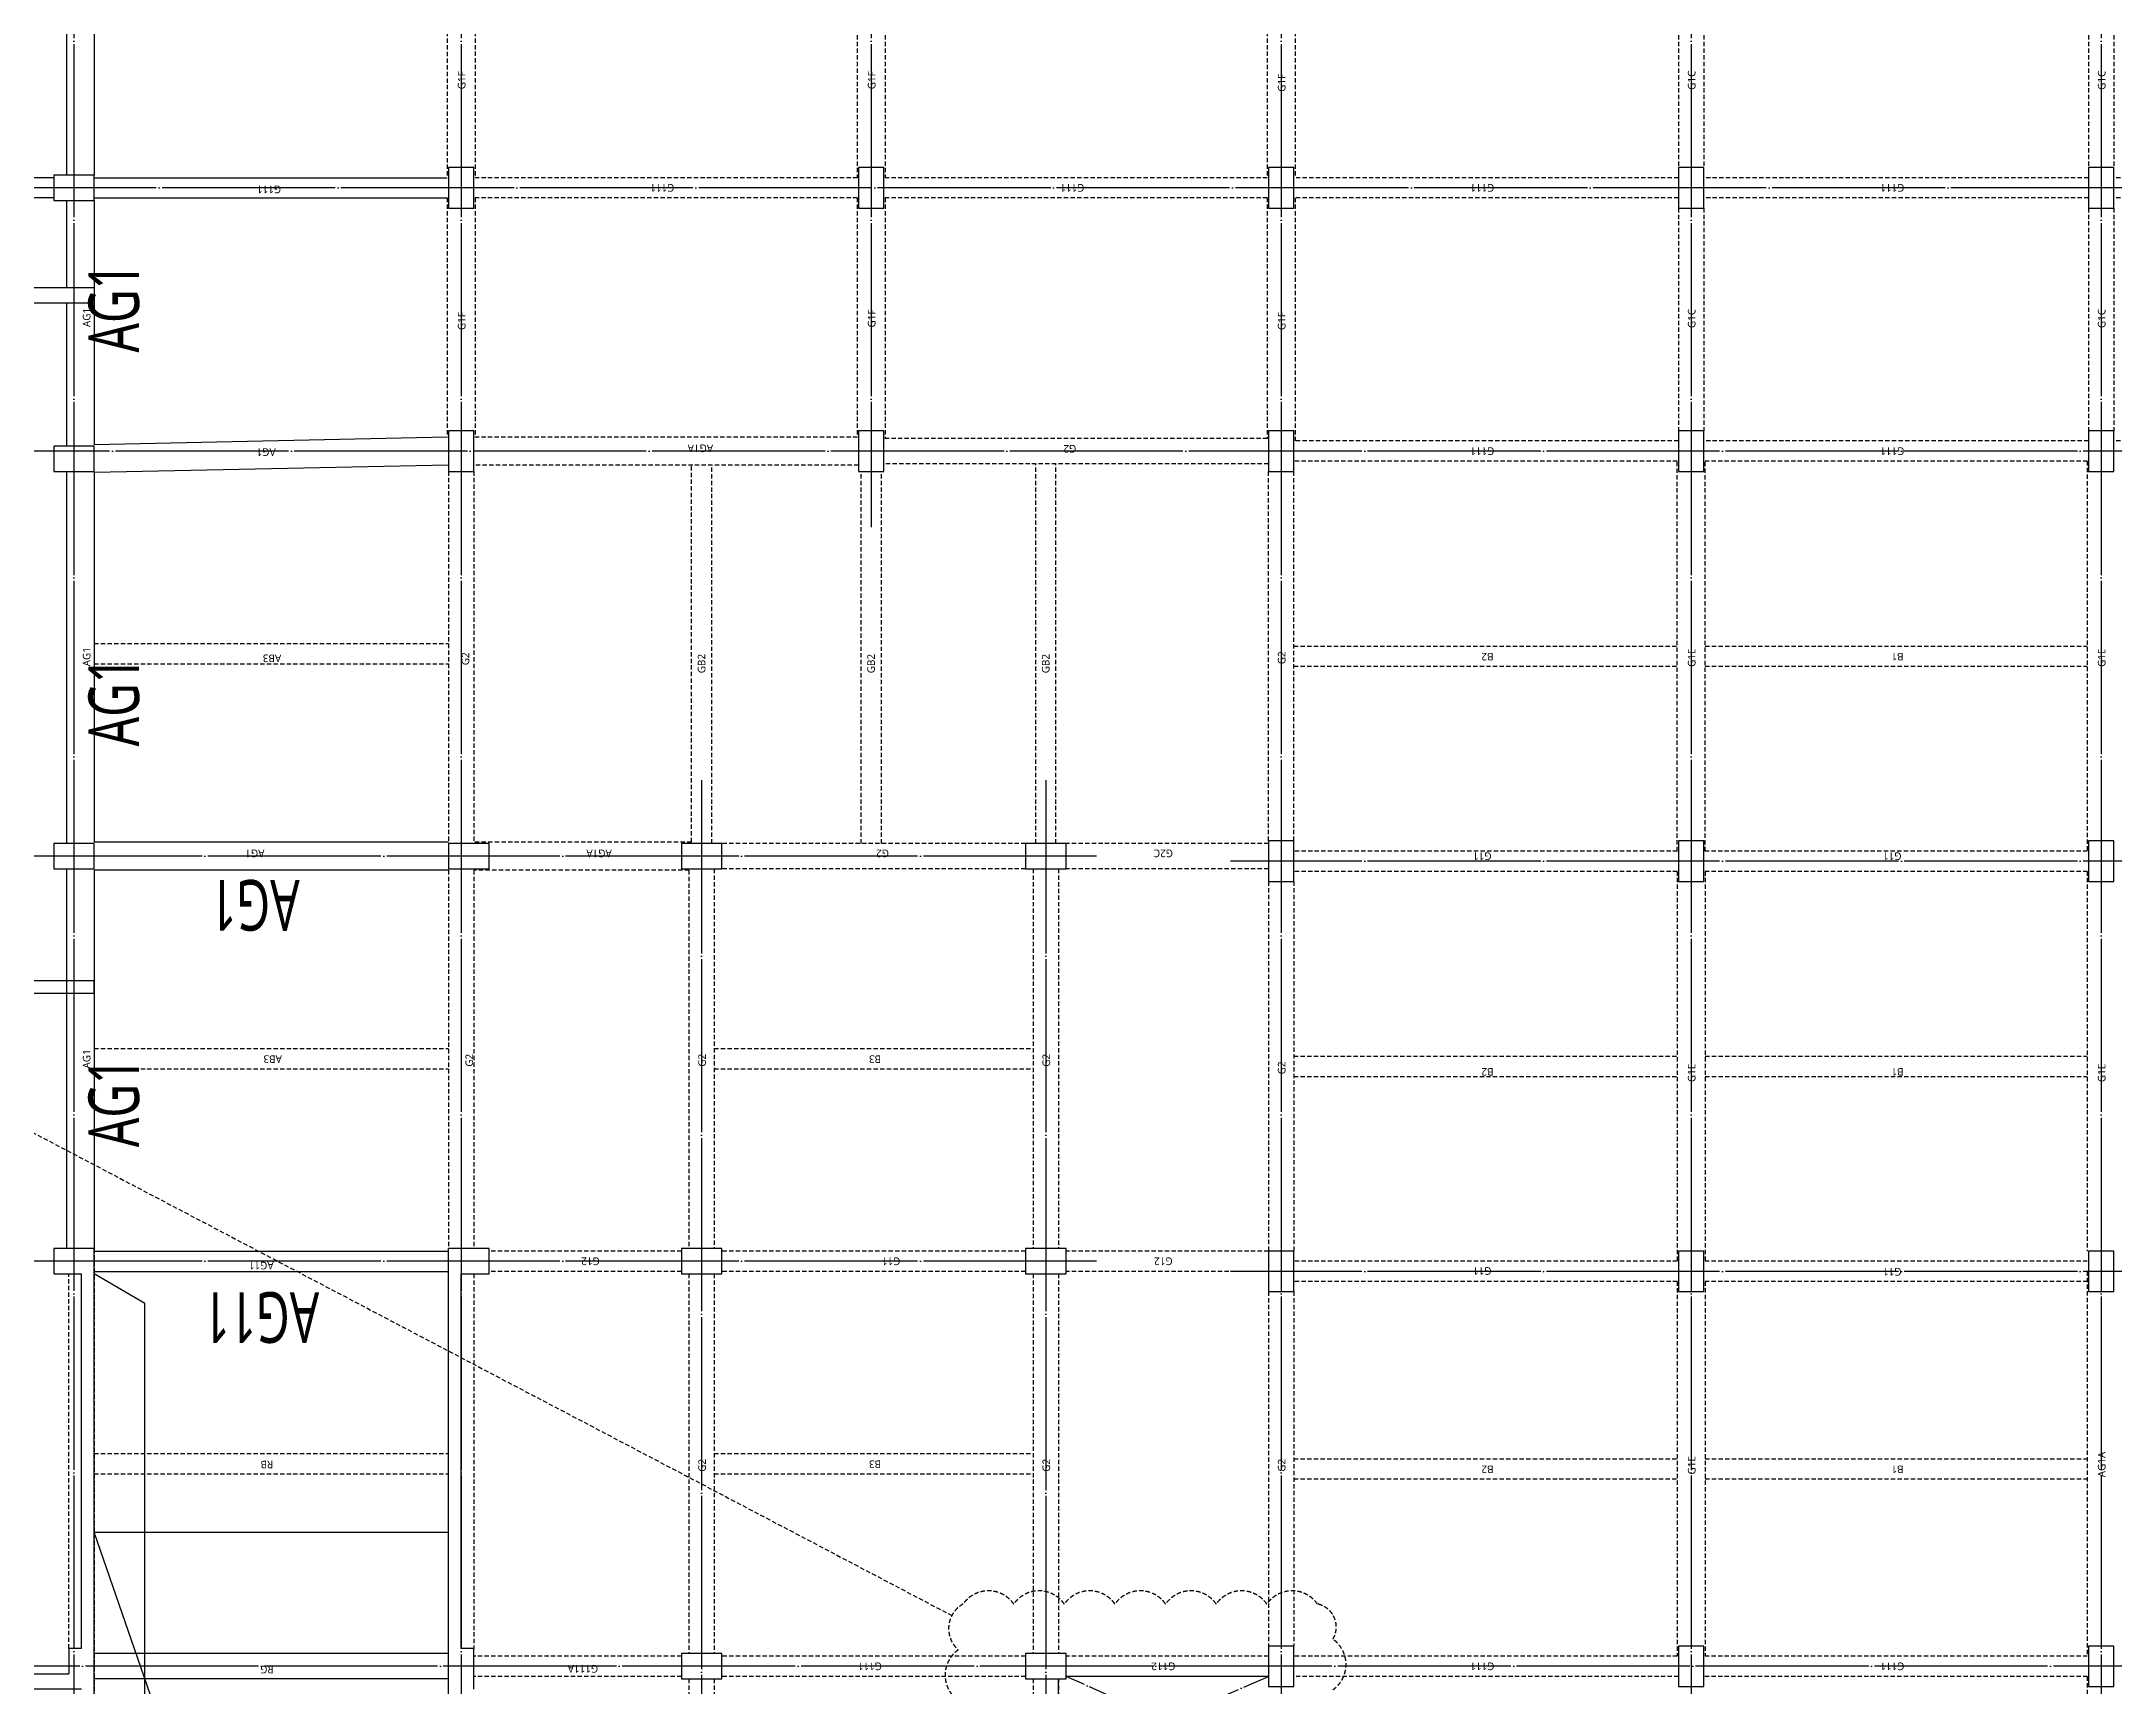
# Model space of a CAD drawing. Header units: millimetres. Extents: x 317501 to 2277231, y -321722 to 1186893.
# Drawn here: x 2013511 to 2054466, y -69948 to -37458 of the extents above; entities that cross this region are included whole.
import ezdxf
from ezdxf.enums import TextEntityAlignment as Align

# ---------------------------------------------------------------- set-up
doc = ezdxf.new("R2010")
doc.units = ezdxf.units.MM
doc.header["$LTSCALE"] = 57
for name, pattern in [('XS-지하주차장$0$CEN', [62, 60, -1, 0, -1]), ('XS-지하주차장$0$DDOT', [14, 12, -1, 0, -1]), ('XS-지하주차장$0$HID', [2.3, 1.5, -0.8])]:
    doc.linetypes.add(name, pattern=pattern)
for name, color, linetype in [('LEADER', 7, 'Continuous'), ('NAME-G', 3, 'Continuous'), ('XS-지하주차장$0$AWG', 5, 'XS-지하주차장$0$HID'), ('XS-지하주차장$0$B', 9, 'XS-지하주차장$0$HID'), ('XS-지하주차장$0$CEN-P', 14, 'XS-지하주차장$0$CEN'), ('XS-지하주차장$0$COL', 2, 'Continuous'), ('XS-지하주차장$0$DA', 7, 'XS-지하주차장$0$HID'), ('XS-지하주차장$0$DASH', 8, 'Continuous'), ('XS-지하주차장$0$EL7', 7, 'Continuous'), ('XS-지하주차장$0$FP-CORE', 8, 'Continuous'), ('XS-지하주차장$0$G', 4, 'XS-지하주차장$0$HID'), ('XS-지하주차장$0$OPEN', 9, 'XS-지하주차장$0$DDOT'), ('XS-지하주차장$0$RAMP', 7, 'Continuous'), ('XS-지하주차장$0$STEEL', 9, 'Continuous'), ('XS-지하주차장$0$W1', 2, 'Continuous'), ('XS-지하주차장$0$W1-H', 11, 'XS-지하주차장$0$HID'), ('XS-지하주차장$0$W2', 9, 'Continuous'), ('XS-지하주차장$0$WG', 6, 'XS-지하주차장$0$HID')]:
    doc.layers.add(name, color=color, linetype=linetype)
for name, color, linetype, plot in [('XS-지하주차장$0$0106', 3, 'XS-지하주차장$0$HID', False), ('XS-지하주차장$0$B-TEXT', 7, 'Continuous', False), ('XS-지하주차장$0$G-TEXT', 3, 'Continuous', False), ('XS-지하주차장$0$PD', 145, 'XS-지하주차장$0$HID', False)]:
    doc.layers.add(name, color=color, linetype=linetype, plot=plot)
doc.styles.add('XS-지하주차장$0$맑은 고딕', font='malgun.ttf')
doc.styles.add('맑은 고딕', font='malgun.ttf')

# ---------------------------------------------------------------- blocks, each defined once
blk = doc.blocks.new('XS-지하주차장$0$B2-W')
at = {"layer": 'XS-지하주차장$0$W1-H'}
for p, q in [((70580, 118140), (70580, 113210)), ((56640, 113210), (56640, 115695)), ((43200, 114495), (43200, 113710)), ((56890, 113210), (56890, 114495)), ((70280, 114495), (70280, 113210)), ((51600, 114010), (51100, 114010)), ((51100, 114010), (51100, 113460)), ((51600, 113210), (51600, 114010)), ((59600, 114010), (59100, 114010)), ((59100, 114010), (59100, 113210)), ((59600, 113210), (59600, 114010)), ((67450, 114010), (66950, 114010)), ((66950, 114010), (66950, 113210)), ((67450, 113210), (67450, 114010)), ((72800, 114010), (72300, 114010)), ((72300, 114010), (72300, 113210)), ((72800, 113210), (72800, 114010)), ((43700, 113710), (43200, 113710)), ((43700, 113460), (43700, 113710)), ((43700, 113460), (51100, 113460)), ((51600, 113210), (4750, 113210)), ((56640, 113210), (56890, 113210)), ((59100, 113210), (59600, 113210)), ((66950, 113210), (67450, 113210)), ((70580, 113210), (70280, 113210)), ((72300, 113210), (72800, 113210)), ((25700, 106210), (51600, 106210)), ((51600, 105410), (51600, 106210)), ((59600, 106210), (59100, 106210)), ((59100, 106210), (59100, 105410)), ((59600, 105410), (59600, 106210)), ((66950, 106210), (66950, 105710)), ((67750, 106210), (66950, 106210)), ((67750, 105710), (67750, 106210)), ((72150, 106210), (72150, 105710)), ((72950, 106210), (72150, 106210)), ((72950, 105710), (72950, 106210)), ((42900, 105710), (43700, 105710)), ((43700, 105960), (51100, 105960)), ((43700, 105710), (43700, 105960)), ((51100, 105960), (51100, 105410)), ((66950, 105710), (67750, 105710)), ((72150, 105710), (72950, 105710)), ((51100, 105410), (51600, 105410)), ((59100, 105410), (59600, 105410)), ((43600, 101610), (43100, 101610)), ((43100, 101610), (43100, 100810)), ((43600, 100810), (43600, 101610)), ((51600, 101610), (51100, 101610)), ((51100, 101610), (51100, 100810)), ((51600, 100810), (51600, 101610)), ((59600, 101610), (59100, 101610)), ((59100, 101610), (59100, 100810)), ((59600, 100810), (59600, 101610)), ((43100, 100810), (43600, 100810)), ((51100, 100810), (51600, 100810)), ((59100, 100810), (59600, 100810)), ((66950, 98110), (66950, 97610)), ((67750, 98110), (66950, 98110)), ((67750, 97610), (67750, 98110)), ((72150, 98110), (72150, 97610)), ((72950, 98110), (72150, 98110)), ((72950, 97610), (72950, 98110)), ((66950, 97610), (67750, 97610)), ((72150, 97610), (72950, 97610)), ((43600, 94810), (43100, 94810)), ((43100, 94810), (43100, 94010)), ((43600, 94010), (43600, 94810)), ((51600, 94810), (51100, 94810)), ((51100, 94810), (51100, 94010)), ((51600, 94010), (51600, 94810)), ((59600, 94810), (59100, 94810)), ((59100, 94810), (59100, 94010)), ((59600, 94010), (59600, 94810)), ((43100, 94010), (43600, 94010)), ((51100, 94010), (51600, 94010)), ((59100, 94010), (59600, 94010)), ((42950, 90010), (42950, 89510)), ((43750, 90010), (42950, 90010)), ((43750, 89510), (43750, 90010)), ((50750, 90010), (50750, 89510)), ((51550, 90010), (50750, 90010)), ((51550, 89510), (51550, 90010)), ((58850, 90010), (58850, 89510)), ((59650, 90010), (58850, 90010)), ((59650, 89510), (59650, 90010)), ((66950, 90010), (66950, 89510)), ((67750, 90010), (66950, 90010)), ((67750, 89510), (67750, 90010)), ((72150, 90010), (72150, 89510)), ((72950, 90010), (72150, 90010)), ((72950, 89510), (72950, 90010)), ((42950, 89510), (43750, 89510)), ((50750, 89510), (51550, 89510)), ((58850, 89510), (59650, 89510)), ((66950, 89510), (67750, 89510)), ((72150, 89510), (72950, 89510)), ((42950, 81910), (42950, 81410)), ((43750, 81910), (42950, 81910)), ((43750, 81410), (43750, 81910)), ((50750, 81910), (50750, 81410)), ((51550, 81910), (50750, 81910)), ((51550, 81410), (51550, 81910)), ((58850, 81910), (58850, 81410)), ((59650, 81910), (58850, 81910)), ((59650, 81410), (59650, 81910)), ((66950, 81910), (66950, 81410)), ((67750, 81910), (66950, 81910)), ((67750, 81410), (67750, 81910)), ((72150, 81910), (72150, 81410)), ((72950, 81910), (72150, 81910)), ((72950, 81410), (72950, 81910)), ((42950, 81410), (43750, 81410)), ((50750, 81410), (51550, 81410)), ((58850, 81410), (59650, 81410)), ((66950, 81410), (67750, 81410)), ((72150, 81410), (72950, 81410)), ((42950, 73810), (42950, 73310)), ((43750, 73810), (42950, 73810)), ((43750, 73310), (43750, 73810)), ((50750, 73810), (50750, 73310)), ((51550, 73810), (50750, 73810)), ((51550, 73310), (51550, 73810)), ((58850, 73810), (58850, 73310)), ((59650, 73810), (58850, 73810)), ((59650, 73310), (59650, 73810)), ((66950, 73810), (66950, 73310)), ((67750, 73810), (66950, 73810)), ((67750, 73310), (67750, 73810)), ((72150, 73810), (72150, 73310)), ((72950, 73810), (72150, 73810)), ((72950, 73310), (72950, 73810)), ((42950, 73310), (43750, 73310)), ((50750, 73310), (51550, 73310)), ((58850, 73310), (59650, 73310)), ((66950, 73310), (67750, 73310)), ((72150, 73310), (72950, 73310))]:
    blk.add_line(p, q, dxfattribs=at)
blk = doc.blocks.new('XS-지하주차장$0$B1-1')
at = {"layer": 'XS-지하주차장$0$DASH'}
h = blk.add_hatch(dxfattribs=at)
h.set_pattern_fill('DASH', color=256, scale=350, angle=180, style=0)
h.set_pattern_definition([(2e-15, (-353891.64, 9798.91), (43.75, 43.75), [43.75, -43.75])])
h.paths.add_polyline_path([(26265, 13075), (28835, 13075), (28835, 11910), (26265, 11910)])
h = blk.add_hatch(dxfattribs=at)
h.set_pattern_fill('DASH', color=256, scale=350, angle=180, style=0)
h.set_pattern_definition([(2e-15, (-353891.64, 8753.91), (43.75, 43.75), [43.75, -43.75])])
h.paths.add_polyline_path([(26440, 11720), (28040, 11720), (28040, 10755), (26440, 10755)])
blk.add_line((26440, 10755), (28040, 10755), dxfattribs=at)
at = {"layer": 'XS-지하주차장$0$EL7'}
for p, q in [((23735, 17670), (23735, 16000)), ((26535, 16485), (26535, 17675)), ((26535, 13975), (26535, 15165))]:
    blk.add_line(p, q, dxfattribs=at)
at = {"layer": 'XS-지하주차장$0$FP-CORE'}
for p, q in [((22368, 13980), (21135, 13980)), ((22368, 13980), (21135, 12420)), ((22368, 14150), (23735, 14150)), ((22368, 12330), (22368, 14150)), ((22503, 12330), (22503, 14150)), ((23735, 14150), (22503, 12330)), ((22365, 12420), (21135, 12420)), ((22368, 12330), (23735, 12330))]:
    blk.add_line(p, q, dxfattribs=at)
at = {"layer": 'XS-지하주차장$0$OPEN'}
for p, q in [((23735, 15875), (21135, 18275)), ((23735, 18275), (21135, 15875)), ((26535, 13375), (28835, 18275)), ((26535, 18275), (28835, 13375)), ((28130, 11720), (28835, 10830)), ((28835, 11720), (28130, 10830))]:
    blk.add_line(p, q, dxfattribs=at)
at = {"layer": 'XS-지하주차장$0$PD'}
for p, q in [((33485, 27500), (33485, 26905)), ((33485, 26905), (35130, 26905)), ((30665, 19925), (30665, 21475)), ((33485, 14495), (35130, 14495)), ((33485, 14085), (33485, 14495)), ((33485, 13835), (33485, 13425)), ((33485, 13425), (35130, 13425)), ((770, 10275), (770, 8925)), ((5675, 8895), (7125, 8895)), ((13065, 8625), (13065, 7465)), ((17705, 8895), (15215, 8895)), ((19855, 8625), (19855, 7465)), ((21105, 8625), (21105, 7465)), ((25745, 8895), (23255, 8895)), ((27895, 8625), (27895, 7465)), ((30665, 6445), (30665, 7995)), ((13065, 7465), (12540, 7465)), ((19855, 7465), (20355, 7465)), ((21105, 7465), (20605, 7465)), ((27895, 7465), (28535, 7465)), ((350, 6275), (1495, 6275)), ((1495, 6275), (1495, 5765)), ((12290, 6275), (11305, 6275)), ((11305, 6275), (11305, 5765)), ((350, 5765), (1495, 5765)), ((12290, 5765), (11305, 5765)), ((14785, 5725), (15225, 5725)), ((14785, 5725), (14785, 5270)), ((15225, 5725), (15225, 5270)), ((18135, 5725), (17695, 5725)), ((17695, 5725), (17695, 5270)), ((18135, 5725), (18135, 5270)), ((22825, 5725), (23265, 5725)), ((22825, 5725), (22825, 5270)), ((23265, 5725), (23265, 5270)), ((26175, 5725), (25735, 5725)), ((25735, 5725), (25735, 5270)), ((26175, 5725), (26175, 5270)), ((14785, 5270), (15225, 5270)), ((18135, 5270), (17695, 5270)), ((22825, 5270), (23265, 5270)), ((26175, 5270), (25735, 5270)), ((33485, 1015), (35130, 1015)), ((33485, 420), (33485, 1015))]:
    blk.add_line(p, q, dxfattribs=at)
at = {"layer": 'XS-지하주차장$0$STEEL'}
for p, q in [((26235, 11910), (26235, 13075)), ((26265, 11910), (26265, 13075)), ((26265, 11910), (26235, 11910))]:
    blk.add_line(p, q, dxfattribs=at)
at = {"layer": 'XS-지하주차장$0$W1'}
for p, q in [((29145, 27800), (33060, 27800)), ((30635, 27500), (29145, 27500)), ((30635, 27500), (30635, 27000)), ((32495, 27500), (32495, 27000)), ((32495, 27500), (33860, 27500)), ((33260, 27800), (33860, 27800)), ((33860, 27800), (33860, 27500)), ((35130, 27800), (35130, 27000)), ((35130, 27800), (40060, 27800)), ((36330, 27500), (37575, 27500)), ((36330, 27500), (36330, 27000)), ((37575, 27500), (37575, 27000)), ((38775, 27500), (38775, 27000)), ((38775, 27500), (40060, 27500)), ((40060, 27800), (40060, 27500)), ((32495, 27000), (30635, 27000)), ((36330, 27000), (35130, 27000)), ((38775, 27000), (37575, 27000)), ((37775, 24570), (36240, 24570)), ((36240, 24570), (36240, 24320)), ((37775, 24320), (36240, 24320)), ((37775, 24570), (37775, 24320)), ((30635, 22175), (30635, 21475)), ((30635, 22175), (32495, 22175)), ((32495, 22175), (32495, 19225)), ((30635, 21475), (31795, 21475)), ((31795, 21475), (31795, 20700)), ((31795, 19925), (31795, 20700)), ((30635, 19225), (30635, 19925)), ((30635, 19925), (31795, 19925)), ((30635, 19225), (32495, 19225)), ((20835, 10275), (20835, 18575)), ((20835, 18575), (23535, 18575)), ((24035, 17670), (24035, 18575)), ((26235, 18575), (28845, 18575)), ((26235, 17675), (26235, 18575)), ((18935, 10415), (18935, 18275)), ((19235, 10065), (19235, 18275)), ((21135, 15875), (21135, 18275)), ((21135, 18275), (23735, 18275)), ((23735, 17670), (23735, 18275)), ((26535, 18275), (28835, 18275)), ((26535, 17675), (26535, 18275)), ((28835, 13375), (28835, 18275)), ((29135, 10725), (29135, 18275)), ((23735, 17670), (24035, 17670)), ((26235, 17675), (26535, 17675)), ((37775, 17080), (36240, 17080)), ((36240, 16830), (36240, 17080)), ((37775, 16830), (36240, 16830)), ((37775, 16830), (37775, 17080)), ((26235, 15165), (26235, 16485)), ((26235, 16485), (26535, 16485)), ((26535, 15165), (26535, 16485)), ((23735, 15875), (23735, 16000)), ((24035, 16000), (23735, 16000)), ((24035, 15575), (24035, 16000)), ((21135, 15875), (23735, 15875)), ((21135, 11025), (21135, 15575)), ((21135, 15575), (24035, 15575)), ((26235, 15165), (26535, 15165)), ((23735, 11025), (23735, 14465)), ((23735, 14465), (24035, 14465)), ((24035, 10725), (24035, 14465)), ((32495, 14660), (30635, 14660)), ((30635, 13860), (30635, 14660)), ((32495, 14110), (32495, 14660)), ((35130, 14110), (35130, 14660)), ((36330, 14660), (35130, 14660)), ((36330, 13860), (36330, 14660)), ((37575, 13860), (37575, 14660)), ((38775, 14660), (37575, 14660)), ((38775, 14110), (38775, 14660)), ((26235, 13075), (26235, 13975)), ((26235, 13975), (26535, 13975)), ((26535, 13375), (26535, 13975)), ((32495, 14110), (35130, 14110)), ((40060, 14110), (38775, 14110)), ((40060, 13860), (40060, 14110)), ((30635, 13860), (36330, 13860)), ((40060, 13860), (37575, 13860)), ((7250, 13475), (0, 13475)), ((0, 13475), (0, 0)), ((300, 13175), (300, 10575)), ((4850, 13175), (300, 13175)), ((4850, 13175), (4850, 11685)), ((6950, 13175), (5150, 13175)), ((5150, 11685), (5150, 13175)), ((6950, 13175), (6950, 10065)), ((7250, 13475), (7250, 10415)), ((26535, 13375), (28835, 13375)), ((26235, 13075), (28835, 13075)), ((28835, 10725), (28835, 13075)), ((4850, 11685), (5150, 11685)), ((37775, 11090), (36240, 11090)), ((36240, 11090), (36240, 10840)), ((37775, 11090), (37775, 10840)), ((21135, 11025), (23735, 11025)), ((21135, 10275), (21135, 10725)), ((21135, 10725), (24035, 10725)), ((28835, 10725), (29135, 10725)), ((37775, 10840), (36240, 10840)), ((5840, 10575), (300, 10575)), ((5840, 10275), (300, 10275)), ((300, 10275), (300, 8925)), ((5840, 10575), (5840, 10275)), ((18935, 10415), (7250, 10415)), ((21135, 10275), (20835, 10275)), ((19235, 10065), (6950, 10065)), ((300, 8925), (1115, 8925)), ((300, 8625), (1115, 8625)), ((300, 8625), (300, 4630)), ((1115, 8625), (1115, 8925)), ((2325, 8625), (2325, 8925)), ((2325, 8925), (3125, 8925)), ((2325, 8625), (3125, 8625)), ((3125, 8925), (3125, 8625)), ((4345, 8925), (4345, 8625)), ((4345, 8925), (5675, 8925)), ((4345, 8625), (5375, 8625)), ((5375, 8625), (5375, 7205)), ((5675, 8925), (5675, 7505)), ((8455, 8925), (7125, 8925)), ((7125, 8925), (7125, 7505)), ((8455, 8625), (7425, 8625)), ((7425, 8625), (7425, 7205)), ((8455, 8925), (8455, 8625)), ((9675, 8925), (9675, 8625)), ((10475, 8925), (9675, 8925)), ((10475, 8625), (9675, 8625)), ((10475, 8625), (10475, 8925)), ((11685, 8625), (11685, 8925)), ((12440, 8925), (11685, 8925)), ((12290, 8625), (11685, 8625)), ((12290, 4630), (12290, 8625)), ((13205, 8925), (12440, 8925)), ((12540, 8625), (12540, 1705)), ((13205, 8625), (12540, 8625)), ((13205, 8925), (13205, 8625)), ((15215, 8925), (14425, 8925)), ((14425, 8925), (14425, 8625)), ((14915, 8625), (14425, 8625)), ((14915, 8625), (14915, 7575)), ((15215, 8925), (15215, 7875)), ((17705, 8925), (18495, 8925)), ((17705, 8925), (17705, 7875)), ((18005, 8625), (18495, 8625)), ((18005, 8625), (18005, 7575)), ((18495, 8925), (18495, 8625)), ((19715, 8925), (20480, 8925)), ((19715, 8925), (19715, 8625)), ((19715, 8625), (20355, 8625)), ((20355, 8625), (20355, 4650)), ((21245, 8925), (20480, 8925)), ((20605, 8625), (20605, 4650)), ((21245, 8625), (20605, 8625)), ((21245, 8925), (21245, 8625)), ((23255, 8925), (22465, 8925)), ((22465, 8925), (22465, 8625)), ((22955, 8625), (22465, 8625)), ((22955, 8625), (22955, 7575)), ((23255, 8925), (23255, 7875)), ((25745, 8925), (26535, 8925)), ((25745, 8925), (25745, 7875)), ((26045, 8625), (26535, 8625)), ((26045, 8625), (26045, 7575)), ((26535, 8925), (26535, 8625)), ((27755, 8925), (28535, 8925)), ((27755, 8925), (27755, 8625)), ((27755, 8625), (28535, 8625)), ((28535, 8925), (28835, 8925)), ((28535, 8625), (28535, 1705)), ((28835, 8925), (28835, 370)), ((30635, 8695), (30635, 7995)), ((30635, 8695), (32495, 8695)), ((32495, 5745), (32495, 8695)), ((2930, 7925), (2930, 7295)), ((2930, 7925), (3180, 7925)), ((3180, 7925), (3180, 7295)), ((9620, 7925), (9620, 7295)), ((9870, 7925), (9620, 7925)), ((9870, 7925), (9870, 7295)), ((16460, 7875), (15215, 7875)), ((16460, 7875), (17705, 7875)), ((24500, 7875), (23255, 7875)), ((24500, 7875), (25745, 7875)), ((30635, 7995), (31795, 7995)), ((31795, 7995), (31795, 7220)), ((5675, 7505), (6400, 7505)), ((7125, 7505), (6400, 7505)), ((16335, 7575), (14915, 7575)), ((16335, 4805), (16335, 7575)), ((16585, 4805), (16585, 7575)), ((16585, 7575), (18005, 7575)), ((24375, 7575), (22955, 7575)), ((24375, 4805), (24375, 7575)), ((24625, 4805), (24625, 7575)), ((24625, 7575), (26045, 7575)), ((2930, 7295), (3180, 7295)), ((5375, 7205), (6275, 7205)), ((6275, 1585), (6275, 7205)), ((6525, 1585), (6525, 7205)), ((7425, 7205), (6525, 7205)), ((9870, 7295), (9620, 7295)), ((31795, 6445), (31795, 7220)), ((35130, 6520), (35130, 7320)), ((36330, 7320), (35130, 7320)), ((36330, 6520), (36330, 7320)), ((37575, 6520), (37575, 7320)), ((38775, 7320), (37575, 7320)), ((38775, 6520), (38775, 7320)), ((30635, 5745), (30635, 6445)), ((30635, 6445), (31795, 6445)), ((36330, 6520), (35130, 6520)), ((38775, 6520), (37575, 6520)), ((30635, 5745), (32495, 5745)), ((300, 4630), (3180, 4630)), ((3180, 4380), (3180, 4630)), ((12290, 4630), (9620, 4630)), ((9620, 4380), (9620, 4630)), ((16335, 4805), (16460, 4805)), ((16585, 4805), (16460, 4805)), ((20355, 4650), (20605, 4650)), ((24375, 4805), (24500, 4805)), ((24625, 4805), (24500, 4805)), ((300, 4380), (3180, 4380)), ((300, 4380), (300, 1585)), ((12290, 4380), (9620, 4380)), ((12290, 1585), (12290, 4380)), ((2930, 2285), (2930, 3520)), ((2930, 3520), (3180, 3520)), ((3180, 2285), (3180, 3520)), ((9620, 2285), (9620, 3520)), ((9870, 3520), (9620, 3520)), ((9870, 2285), (9870, 3520)), ((16335, 1705), (16335, 3305)), ((16335, 3305), (16460, 3305)), ((16585, 3305), (16460, 3305)), ((16585, 1705), (16585, 3305)), ((20355, 3650), (20605, 3650)), ((20355, 3650), (20355, 1705)), ((20605, 3650), (20605, 1705)), ((24375, 1705), (24375, 3305)), ((24375, 3305), (24500, 3305)), ((24625, 3305), (24500, 3305)), ((24625, 1705), (24625, 3305)), ((37775, 3600), (36240, 3600)), ((36240, 3350), (36240, 3600)), ((37775, 3350), (36240, 3350)), ((37775, 3350), (37775, 3600)), ((2930, 2285), (3180, 2285)), ((9870, 2285), (9620, 2285)), ((12540, 1705), (13170, 1705)), ((13170, 1705), (13170, 1405)), ((14980, 1705), (16335, 1705)), ((14980, 1705), (14980, 1405)), ((17940, 1705), (16585, 1705)), ((17940, 1705), (17940, 1405)), ((20355, 1705), (19750, 1705)), ((19750, 1705), (19750, 1405)), ((20605, 1705), (21210, 1705)), ((21210, 1705), (21210, 1405)), ((23020, 1705), (24375, 1705)), ((23020, 1705), (23020, 1405)), ((25980, 1705), (24625, 1705)), ((25980, 1705), (25980, 1405)), ((28535, 1705), (27790, 1705)), ((27790, 1705), (27790, 1405)), ((300, 1585), (1600, 1585)), ((300, 1285), (1600, 1285)), ((300, 1285), (300, 300)), ((1600, 1285), (1600, 1585)), ((2910, 1585), (3310, 1585)), ((2910, 1285), (2910, 1585)), ((2910, 1285), (3310, 1285)), ((3310, 1285), (3310, 1585)), ((4920, 1585), (6275, 1585)), ((4920, 1285), (4920, 1585)), ((4920, 1285), (6275, 1285)), ((6275, 1285), (6275, 300)), ((7880, 1585), (6525, 1585)), ((7880, 1285), (6525, 1285)), ((6525, 1285), (6525, 300)), ((7880, 1285), (7880, 1585)), ((9890, 1585), (9490, 1585)), ((9490, 1285), (9490, 1585)), ((9890, 1285), (9490, 1285)), ((9890, 1285), (9890, 1585)), ((11200, 1285), (11200, 1585)), ((12290, 1585), (11200, 1585)), ((12290, 1285), (11200, 1285)), ((12290, 1285), (12290, 420)), ((12540, 1405), (12540, 420)), ((12540, 1405), (13170, 1405)), ((14980, 1405), (16335, 1405)), ((16335, 1405), (16335, 420)), ((17940, 1405), (16585, 1405)), ((16585, 1405), (16585, 420)), ((20355, 1405), (19750, 1405)), ((20355, 1405), (20355, 420)), ((20605, 1405), (20605, 420)), ((20605, 1405), (21210, 1405)), ((23020, 1405), (24375, 1405)), ((24375, 1405), (24375, 420)), ((25980, 1405), (24625, 1405)), ((24625, 1405), (24625, 370)), ((28535, 1405), (27790, 1405)), ((28535, 1405), (28535, 370)), ((32495, 920), (30635, 920)), ((30635, 370), (30635, 920)), ((32495, 420), (32495, 920)), ((35130, 420), (35130, 920)), ((36330, 920), (35130, 920)), ((36330, 420), (36330, 920)), ((38775, 920), (37575, 920)), ((37575, 420), (37575, 920)), ((38775, 420), (38775, 920)), ((12240, 420), (12240, 300)), ((12240, 420), (12290, 420)), ((12540, 420), (16335, 420)), ((16585, 420), (20355, 420)), ((20605, 420), (24375, 420)), ((32495, 420), (35130, 420)), ((36330, 420), (37575, 420)), ((38775, 420), (39560, 420)), ((0, 0), (12540, 0)), ((300, 300), (6275, 300)), ((6525, 300), (12240, 300)), ((12540, 120), (12540, 0)), ((12540, 120), (24160, 120)), ((24625, 370), (28535, 370)), ((39810, 120), (24960, 120)), ((30635, 370), (28835, 370))]:
    blk.add_line(p, q, dxfattribs=at)
for points in [[(36330, 20300), (35130, 20300), (35130, 21100), (36330, 21100)], [(38775, 20300), (37575, 20300), (37575, 21100), (38775, 21100)]]:
    blk.add_lwpolyline(points, close=True, dxfattribs=at)
at = {"layer": 'XS-지하주차장$0$W2'}
for p, q in [((6950, 12070), (5150, 12070)), ((6950, 11980), (5150, 11980)), ((26250, 11910), (28835, 11910)), ((26250, 10740), (26250, 11910)), ((26440, 11720), (28040, 11720)), ((26440, 10740), (26440, 11720)), ((28040, 10740), (28040, 11720)), ((28130, 11720), (28835, 11720)), ((28130, 10830), (28130, 11720)), ((26440, 10740), (26250, 10740)), ((28835, 10740), (28040, 10740)), ((28835, 10830), (28130, 10830))]:
    blk.add_line(p, q, dxfattribs=at)

msp = doc.modelspace()

# ---------------------------------------------------------------- linework, layer by layer
at = {"layer": 'LEADER', "color": 0}
msp.add_lwpolyline([(2015553.6, -87042.2), (2015553.6, -62383.4), (2014553.6, -61798.4)], dxfattribs=at)
at = {"layer": 'XS-지하주차장$0$0106'}
msp.add_line((1877651, 12284.5), (2031496.2, -68546), dxfattribs=at)
msp.add_lwpolyline([(2031623.6, -70223.6, -0.5205671), (2031623.6, -69223.6, -0.5205671), (2031718.5, -68318.6, -0.5205671), (2032718.5, -68318.6, -0.5205671), (2033718.5, -68318.6, -0.5205671), (2034718.5, -68318.6, -0.5205671), (2035718.5, -68318.6, -0.5205671), (2036718.5, -68318.6, -0.5205671), (2037718.5, -68318.6, -0.5205671), (2038718.5, -68318.6, -0.5205671), (2039024.2, -69012.9, -0.5205671), (2039024.2, -70012.9, -0.5205671)], format="xyb", dxfattribs=at)
at = {"layer": 'XS-지하주차장$0$AWG', "color": 6, "linetype": 'ByBlock'}
for p, q in [((2014003.6, -33498.4), (2014003.6, -40098.4)), ((2014553.6, -33498.4), (2014553.6, -40098.4)), ((2013753.6, -40148.4), (2008353.6, -40148.4)), ((2014553.6, -40148.4), (2021528.6, -40148.4)), ((2013753.6, -40548.4), (2008353.6, -40548.4)), ((2014003.6, -40598.4), (2014003.6, -42318.4)), ((2014553.6, -40548.4), (2021528.6, -40548.4)), ((2014553.6, -40598.4), (2014553.6, -42318.4)), ((2014003.6, -42618.4), (2014003.6, -45448.4)), ((2014553.6, -42618.4), (2014553.6, -45423.3)), ((2021528.6, -45273.8), (2014553.6, -45423.3)), ((2021553.6, -45823.4), (2014553.6, -45973.4)), ((2014003.6, -45948.4), (2014003.6, -53298.4)), ((2014553.6, -45973.4), (2014553.6, -53273.4)), ((2021553.6, -53273.4), (2014553.6, -53273.4)), ((2014003.6, -53798.4), (2014003.6, -61298.4)), ((2021553.6, -53823.4), (2014553.6, -53823.4)), ((2014553.6, -53823.4), (2014553.6, -61298.4)), ((2014553.6, -61348.4), (2021553.6, -61348.4)), ((2014553.6, -61748.4), (2021553.6, -61748.4)), ((2021553.6, -69298.4), (2014553.6, -69298.4)), ((2021553.6, -69798.4), (2014553.6, -69798.4))]:
    msp.add_line(p, q, dxfattribs=at)
at = {"layer": 'XS-지하주차장$0$B'}
for p, q in [((2026353.6, -53273.4), (2026353.6, -45823.4)), ((2026753.6, -53298.4), (2026753.6, -45823.4)), ((2033153.6, -53298.4), (2033153.6, -45798.4)), ((2033553.6, -53298.4), (2033553.6, -45798.4)), ((2029703.6, -53298.4), (2029703.6, -45948.4)), ((2030103.6, -53298.4), (2030103.6, -45948.4)), ((2014553.6, -49348.4), (2021553.6, -49348.4)), ((2038253.6, -49398.4), (2045828.6, -49398.4)), ((2046378.6, -49398.4), (2053928.6, -49398.4)), ((2014553.6, -49748.4), (2021553.6, -49748.4)), ((2038253.6, -49798.4), (2045828.6, -49798.4)), ((2046378.6, -49798.4), (2053928.6, -49798.4)), ((2014553.6, -57348.4), (2021553.6, -57348.4)), ((2026803.6, -57348.4), (2033103.6, -57348.4)), ((2038253.6, -57498.4), (2045828.6, -57498.4)), ((2046378.6, -57498.4), (2053928.6, -57498.4)), ((2014553.6, -57748.4), (2021553.6, -57748.4)), ((2026803.6, -57748.4), (2033103.6, -57748.4)), ((2038253.6, -57898.4), (2045828.6, -57898.4)), ((2046378.6, -57898.4), (2053928.6, -57898.4)), ((2014553.6, -65348.4), (2021553.6, -65348.4)), ((2026803.6, -65348.4), (2033103.6, -65348.4)), ((2038253.6, -65448.4), (2045828.6, -65448.4)), ((2046378.6, -65448.4), (2053928.6, -65448.4)), ((2014553.6, -65748.4), (2021553.6, -65748.4)), ((2026803.6, -65748.4), (2033103.6, -65748.4)), ((2038253.6, -65848.4), (2045828.6, -65848.4)), ((2046378.6, -65848.4), (2053928.6, -65848.4))]:
    msp.add_line(p, q, dxfattribs=at)
at = {"layer": 'XS-지하주차장$0$CEN-P'}
for p, q in [((2014153.6, 75581.6), (2014153.6, -148398.4)), ((2021803.6, 75581.6), (2021803.6, -148398.4)), ((2029903.6, 75581.6), (2029903.6, -47048.4)), ((2038003.6, 75581.6), (2038003.6, -148398.4)), ((2046103.6, 75581.6), (2046103.6, -148398.4)), ((2054203.6, 75581.6), (2054203.6, -148398.4)), ((2079393.6, -40348.4), (1953563.6, -40348.4)), ((2071403.6, -45548.4), (1953563.6, -45548.4)), ((2026553.6, -52048.4), (2026553.6, -101748.4)), ((2033353.6, -52048.4), (2033353.6, -91788.4)), ((2034353.6, -53548.4), (1953563.6, -53548.4)), ((2034353.6, -61548.4), (1953563.6, -61548.4)), ((2148563.6, -69548.4), (1953563.6, -69548.4))]:
    msp.add_line(p, q, dxfattribs=at)
at = {"layer": 'XS-지하주차장$0$CEN-P', "color": 181}
for p, q in [((2071403.6, -53648.4), (2037003.6, -53648.4)), ((2071403.6, -61748.4), (2037003.6, -61748.4))]:
    msp.add_line(p, q, dxfattribs=at)
at = {"layer": 'XS-지하주차장$0$COL'}
for p, q in [((2013753.6, -61298.4), (2013753.6, -61798.4)), ((2014553.6, -61298.4), (2013753.6, -61298.4)), ((2014553.6, -113248.4), (2014553.6, -61298.4)), ((2022353.6, -61298.4), (2021553.6, -61298.4)), ((2021553.6, -87198.4), (2021553.6, -61298.4)), ((2022353.6, -61798.4), (2022353.6, -61298.4)), ((2013753.6, -61798.4), (2014303.6, -61798.4)), ((2014303.6, -69198.4), (2014303.6, -61798.4)), ((2021803.6, -61798.4), (2022353.6, -61798.4)), ((2021803.6, -69198.4), (2021803.6, -61798.4)), ((2014053.6, -69198.4), (2014053.6, -69698.4)), ((2014303.6, -69198.4), (2014053.6, -69198.4)), ((2022053.6, -69198.4), (2021803.6, -69198.4)), ((2022053.6, -69998.4), (2022053.6, -69198.4))]:
    msp.add_line(p, q, dxfattribs=at)
for points in [[(2013753.6, -40098.4), (2013753.6, -40598.4), (2014553.6, -40598.4), (2014553.6, -40098.4)], [(2021553.6, -40748.4), (2022053.6, -40748.4), (2022053.6, -39948.4), (2021553.6, -39948.4)], [(2029653.6, -40748.4), (2030153.6, -40748.4), (2030153.6, -39948.4), (2029653.6, -39948.4)], [(2037753.6, -40748.4), (2038253.6, -40748.4), (2038253.6, -39948.4), (2037753.6, -39948.4)], [(2045853.6, -40748.4), (2046353.6, -40748.4), (2046353.6, -39948.4), (2045853.6, -39948.4)], [(2053953.6, -40748.4), (2054453.6, -40748.4), (2054453.6, -39948.4), (2053953.6, -39948.4)], [(2013753.6, -45448.4), (2013753.6, -45948.4), (2014553.6, -45948.4), (2014553.6, -45448.4)], [(2021553.6, -45948.4), (2022053.6, -45948.4), (2022053.6, -45148.4), (2021553.6, -45148.4)], [(2029653.6, -45948.4), (2030153.6, -45948.4), (2030153.6, -45148.4), (2029653.6, -45148.4)], [(2037753.6, -45948.4), (2038253.6, -45948.4), (2038253.6, -45148.4), (2037753.6, -45148.4)], [(2045853.6, -45948.4), (2046353.6, -45948.4), (2046353.6, -45148.4), (2045853.6, -45148.4)], [(2053953.6, -45948.4), (2054453.6, -45948.4), (2054453.6, -45148.4), (2053953.6, -45148.4)], [(2013753.6, -53298.4), (2013753.6, -53798.4), (2014553.6, -53798.4), (2014553.6, -53298.4)], [(2021553.6, -53298.4), (2021553.6, -53798.4), (2022353.6, -53798.4), (2022353.6, -53298.4)], [(2026153.6, -53298.4), (2026153.6, -53798.4), (2026953.6, -53798.4), (2026953.6, -53298.4)], [(2032953.6, -53298.4), (2032953.6, -53798.4), (2033753.6, -53798.4), (2033753.6, -53298.4)], [(2037753.6, -54048.4), (2038253.6, -54048.4), (2038253.6, -53248.4), (2037753.6, -53248.4)], [(2045853.6, -54048.4), (2046353.6, -54048.4), (2046353.6, -53248.4), (2045853.6, -53248.4)], [(2053953.6, -54048.4), (2054453.6, -54048.4), (2054453.6, -53248.4), (2053953.6, -53248.4)], [(2026153.6, -61298.4), (2026153.6, -61798.4), (2026953.6, -61798.4), (2026953.6, -61298.4)], [(2032953.6, -61298.4), (2032953.6, -61798.4), (2033753.6, -61798.4), (2033753.6, -61298.4)], [(2037753.6, -62148.4), (2038253.6, -62148.4), (2038253.6, -61348.4), (2037753.6, -61348.4)], [(2045853.6, -62148.4), (2046353.6, -62148.4), (2046353.6, -61348.4), (2045853.6, -61348.4)], [(2053953.6, -62148.4), (2054453.6, -62148.4), (2054453.6, -61348.4), (2053953.6, -61348.4)], [(2037753.6, -69948.4), (2038253.6, -69948.4), (2038253.6, -69148.4), (2037753.6, -69148.4)], [(2045853.6, -69948.4), (2046353.6, -69948.4), (2046353.6, -69148.4), (2045853.6, -69148.4)], [(2053953.6, -69948.4), (2054453.6, -69948.4), (2054453.6, -69148.4), (2053953.6, -69148.4)], [(2026153.6, -69298.4), (2026153.6, -69798.4), (2026953.6, -69798.4), (2026953.6, -69298.4)], [(2032953.6, -69298.4), (2032953.6, -69798.4), (2033753.6, -69798.4), (2033753.6, -69298.4)]]:
    msp.add_lwpolyline(points, close=True, dxfattribs=at)
at = {"layer": 'XS-지하주차장$0$DA', "linetype": 'Continuous'}
for p, q in [((2033603.6, -71548.4), (2033603.6, -69798.4)), ((2037753.6, -69748.4), (2033753.6, -69748.4))]:
    msp.add_line(p, q, dxfattribs=at)
at = {"layer": 'XS-지하주차장$0$G'}
for p, q in [((2021528.6, -36351.5), (2021528.6, -40148.4)), ((2022078.6, -36348.4), (2022078.6, -40148.4)), ((2037728.6, -36348.4), (2037728.6, -40148.4)), ((2038278.6, -36348.4), (2038278.6, -40148.4)), ((2029628.6, -36548.4), (2029628.6, -40148.4)), ((2030178.6, -36548.4), (2030178.6, -40148.4)), ((2045853.6, -36548.4), (2045853.6, -39948.4)), ((2046353.6, -36548.4), (2046353.6, -39948.4)), ((2053953.6, -36548.4), (2053953.6, -39948.4)), ((2054453.6, -36548.4), (2054453.6, -39948.4)), ((2029628.6, -40148.4), (2022078.6, -40148.4)), ((2037728.6, -40148.4), (2030178.6, -40148.4)), ((2045853.6, -40148.4), (2038278.6, -40148.4)), ((2053953.6, -40148.4), (2046353.6, -40148.4)), ((2062053.6, -40148.4), (2054453.6, -40148.4)), ((2021528.6, -40548.4), (2021528.6, -45273.8)), ((2022078.6, -40548.4), (2022078.6, -45273.4)), ((2029628.6, -40548.4), (2022078.6, -40548.4)), ((2029628.6, -40548.4), (2029628.6, -45273.4)), ((2030178.6, -40548.4), (2030178.6, -45298.4)), ((2037728.6, -40548.4), (2030178.6, -40548.4)), ((2037728.6, -40548.4), (2037728.6, -45298.4)), ((2038278.6, -40548.4), (2038278.6, -45348.4)), ((2045853.6, -40548.4), (2038278.6, -40548.4)), ((2045853.6, -40748.4), (2045853.6, -45148.4)), ((2053953.6, -40548.4), (2046353.6, -40548.4)), ((2046353.6, -40748.4), (2046353.6, -45148.4)), ((2053953.6, -40748.4), (2053953.6, -45148.4)), ((2062053.6, -40548.4), (2054453.6, -40548.4)), ((2054453.6, -40748.4), (2054453.6, -45148.4)), ((2029628.6, -45273.4), (2022078.6, -45273.4)), ((2037728.6, -45298.4), (2030178.6, -45298.4)), ((2045853.6, -45348.4), (2038278.6, -45348.4)), ((2053953.6, -45348.4), (2046353.6, -45348.4)), ((2062053.6, -45348.4), (2054453.6, -45348.4)), ((2029653.6, -45823.4), (2022053.6, -45823.4)), ((2037753.6, -45798.4), (2030153.6, -45798.4)), ((2045828.6, -45748.4), (2038253.6, -45748.4)), ((2045828.6, -53448.4), (2045828.6, -45748.4)), ((2053928.6, -45748.4), (2046378.6, -45748.4)), ((2046378.6, -53448.4), (2046378.6, -45748.4)), ((2053928.6, -45748.4), (2053928.6, -53448.4)), ((2021553.6, -45948.4), (2021553.6, -53273.4)), ((2022053.6, -45948.4), (2022053.6, -53273.4)), ((2037753.6, -53248.4), (2037753.6, -45948.4)), ((2038253.6, -53248.4), (2038253.6, -45948.4)), ((2026353.6, -53273.4), (2022053.6, -53273.4)), ((2032953.6, -53298.4), (2026953.6, -53298.4)), ((2037753.6, -53298.4), (2033753.6, -53298.4)), ((2045828.6, -53448.4), (2038253.6, -53448.4)), ((2053928.6, -53448.4), (2046378.6, -53448.4)), ((2021553.6, -53823.4), (2021553.6, -61298.4)), ((2026303.6, -53823.4), (2022053.6, -53823.4)), ((2022053.6, -53823.4), (2022053.6, -61298.4)), ((2026303.6, -53823.4), (2026303.6, -61298.4)), ((2026803.6, -53798.4), (2026803.6, -61298.4)), ((2032953.6, -53798.4), (2026953.6, -53798.4)), ((2033103.6, -53798.4), (2033103.6, -61298.4)), ((2033603.6, -53798.4), (2033603.6, -61298.4)), ((2037753.6, -53798.4), (2033753.6, -53798.4)), ((2037753.6, -54048.4), (2037753.6, -61348.4)), ((2045828.6, -53848.4), (2038253.6, -53848.4)), ((2038253.6, -54048.4), (2038253.6, -61348.4)), ((2045828.6, -53848.4), (2045828.6, -61548.4)), ((2053928.6, -53848.4), (2046378.6, -53848.4)), ((2046378.6, -53848.4), (2046378.6, -61548.4)), ((2053928.6, -53848.4), (2053928.6, -61348.4)), ((2026153.6, -61348.4), (2022353.6, -61348.4)), ((2032953.6, -61348.4), (2026953.6, -61348.4)), ((2037753.6, -61348.4), (2033753.6, -61348.4)), ((2026153.6, -61748.4), (2022353.6, -61748.4)), ((2026303.6, -61798.4), (2026303.6, -69298.4)), ((2026803.6, -61798.4), (2026803.6, -69298.4)), ((2032953.6, -61748.4), (2026953.6, -61748.4)), ((2033103.6, -61798.4), (2033103.6, -69298.4)), ((2033603.6, -61798.4), (2033603.6, -69298.4)), ((2037753.6, -61748.4), (2033753.6, -61748.4)), ((2045828.6, -61548.4), (2038253.6, -61548.4)), ((2053928.6, -61548.4), (2046378.6, -61548.4)), ((2053928.6, -61748.4), (2053928.6, -69348.4)), ((2037753.6, -62148.4), (2037753.6, -69148.4)), ((2045828.6, -61948.4), (2038253.6, -61948.4)), ((2038253.6, -62148.4), (2038253.6, -69148.4)), ((2045828.6, -61948.4), (2045828.6, -69348.4)), ((2046378.6, -61948.4), (2046378.6, -69348.4)), ((2053928.6, -61948.4), (2046378.6, -61948.4)), ((2026153.6, -69348.4), (2022053.6, -69348.4)), ((2032953.6, -69348.4), (2026953.6, -69348.4)), ((2037753.6, -69348.4), (2033753.6, -69348.4)), ((2045828.6, -69348.4), (2038253.6, -69348.4)), ((2053928.6, -69348.4), (2046378.6, -69348.4)), ((2026153.6, -69748.4), (2022053.6, -69748.4)), ((2026303.6, -69798.4), (2026303.6, -73498.4)), ((2026803.6, -69798.4), (2026803.6, -73498.4)), ((2032953.6, -69748.4), (2026953.6, -69748.4)), ((2033103.6, -69798.4), (2033103.6, -73498.4)), ((2033603.6, -69798.4), (2033603.6, -73498.4)), ((2037753.6, -69748.4), (2033753.6, -69748.4)), ((2045853.6, -69748.4), (2038253.6, -69748.4)), ((2053928.6, -69748.4), (2046353.6, -69748.4)), ((2053928.6, -69748.4), (2053928.6, -72818.4))]:
    msp.add_line(p, q, dxfattribs=at)
at = {"layer": 'XS-지하주차장$0$OPEN'}
for p, q in [((2033603.6, -71548.4), (2037753.6, -69748.4)), ((2037753.6, -71548.4), (2033753.6, -69748.4))]:
    msp.add_line(p, q, dxfattribs=at)
at = {"layer": 'XS-지하주차장$0$RAMP'}
for p, q in [((2021553.6, -87198.4), (2014553.6, -66898.4)), ((2014553.6, -66898.4), (2021553.6, -66898.4))]:
    msp.add_line(p, q, dxfattribs=at)
at = {"layer": 'XS-지하주차장$0$WG'}
for p, q in [((2014053.6, -69198.4), (2014053.6, -61798.4)), ((2022053.6, -61798.4), (2022053.6, -69198.4))]:
    msp.add_line(p, q, dxfattribs=at)

# ---------------------------------------------------------------- block references
at = {"layer": 'XS-지하주차장$0$W1'}
msp.add_blockref('XS-지하주차장$0$B1-1', (1974493.6, -70118.4), dxfattribs=at)
at = {"layer": 'XS-지하주차장$0$W1-H', "rotation": 90}
msp.add_blockref('XS-지하주차장$0$B2-W', (2127763.6, -112898.4), dxfattribs=at)

# ---------------------------------------------------------------- texts
at = {"layer": 'NAME-G', "style": '맑은 고딕', "width": 0.7}
for s, rotation, p in [('AG1', 90, (2014939.1, -42717.2)), ('AG1', 90, (2014939.1, -50495.3)), ('AG1', 90, (2014939.1, -58412.2)), ('AG11', 180, (2017853.1, -62661.1))]:
    msp.add_text(s, height=1000, rotation=rotation, dxfattribs=at).set_placement(p, align=Align.MIDDLE_CENTER)
at = {"layer": 'NAME-G', "color": 3, "style": '맑은 고딕', "width": 0.7}
msp.add_text('AG1', height=1000, rotation=180, dxfattribs=at).set_placement((2017727.2, -54520.3), align=Align.MIDDLE_CENTER)
at = {"layer": 'XS-지하주차장$0$B-TEXT', "color": 0, "style": 'XS-지하주차장$0$맑은 고딕'}
for s, rotation, p in [('G111', 180, (2018006.2, -40380.1)), ('G111', 180, (2025775.3, -40349.7)), ('G111', 180, (2033875.3, -40349.7)), ('G111', 180, (2041975.3, -40349.7)), ('G111', 180, (2050075.3, -40349.7)), ('G111', 180, (2041975.3, -45549.7)), ('G111', 180, (2050075.3, -45549.7)), ('B2', 180, (2042078.5, -49608.2)), ('B1', 180, (2050178.5, -49608.2)), ('AB3', 180, (2018066, -49641.3)), ('GB2', 90, (2026551.1, -49745.3)), ('GB2', 90, (2029901.1, -49745.3)), ('GB2', 90, (2033351.1, -49745.3)), ('G11', 180, (2041975.3, -53549.7)), ('G11', 180, (2050075.3, -53549.7)), ('AB3', 180, (2018078.5, -57558.2)), ('B3', 180, (2029978.5, -57558.2)), ('B2', 180, (2042078.5, -57808.2)), ('B1', 180, (2050178.5, -57808.2)), ('AG11', 180, (2017853.1, -61634.5)), ('G12', 180, (2024357.7, -61549.7)), ('G11', 180, (2030295.3, -61549.7)), ('G12', 180, (2035675.3, -61549.7)), ('G11', 180, (2041975.3, -61741.9)), ('G11', 180, (2050075.3, -61757.5)), ('RB', 180, (2017965.3, -65563.9)), ('B3', 180, (2029978.5, -65558.2)), ('B2', 180, (2042078.5, -65658.2)), ('B1', 180, (2050178.5, -65658.2)), ('RG', 180, (2017965.3, -69613.9)), ('G111A', 180, (2024207.7, -69599.7)), ('G111', 180, (2029875.3, -69549.7)), ('G112', 180, (2035675.3, -69549.7)), ('G111', 180, (2041975.3, -69549.7)), ('G111', 180, (2050075.3, -69549.7))]:
    msp.add_text(s, height=150, rotation=rotation, dxfattribs=at).set_placement(p, align=Align.MIDDLE_CENTER)
at = {"layer": 'XS-지하주차장$0$G-TEXT', "color": 1, "linetype": 'XS-지하주차장$0$HID', "style": 'XS-지하주차장$0$맑은 고딕'}
for p in [(2021812.2, -38224.5), (2029912.2, -38224.5), (2038012.2, -38274.5), (2021812.2, -42980), (2029912.2, -42930), (2038012.2, -42980)]:
    msp.add_text('G1F', height=150, rotation=90, dxfattribs=at).set_placement(p, align=Align.MIDDLE_CENTER)
at = {"layer": 'XS-지하주차장$0$G-TEXT', "color": 3, "linetype": 'XS-지하주차장$0$HID', "style": 'XS-지하주차장$0$맑은 고딕'}
for s, rotation, p in [('G1C', 90, (2046112.2, -38224.5)), ('G1C', 90, (2054212.2, -38224.5)), ('AG1', 90, (2014403.6, -42909.2)), ('G1C', 90, (2046112.2, -42930)), ('G1C', 90, (2054212.2, -42930)), ('AG1A', 180, (2026527.8, -45493.8)), ('G2', 180, (2033827.1, -45503.8)), ('AG1', 180, (2017949.9, -45568.9)), ('AG1', 90, (2014403.6, -49609.9)), ('G2', 90, (2021887.1, -49649.9)), ('G2', 90, (2038012.2, -49630)), ('G1E', 90, (2046112.2, -49630)), ('G1E', 90, (2054212.2, -49630)), ('AG1', 180, (2017727.2, -53493.8)), ('AG1A', 180, (2024526.6, -53493.8)), ('G2', 180, (2030127.2, -53493.8)), ('G2C', 180, (2035676.6, -53493.8)), ('AG1', 90, (2014403.6, -57553.2)), ('G2', 90, (2021962.2, -57580)), ('G2', 90, (2026562.2, -57580)), ('G2', 90, (2033362.2, -57580)), ('G2', 90, (2038012.2, -57730)), ('G1E', 90, (2046112.2, -57830)), ('G1E', 90, (2054212.2, -57830)), ('G2', 90, (2026562.2, -65580)), ('G2', 90, (2033362.2, -65580)), ('G2', 90, (2038012.2, -65580)), ('G1E', 90, (2046112.2, -65580)), ('AG1A', 90, (2054212.2, -65563.6))]:
    msp.add_text(s, height=150, rotation=rotation, dxfattribs=at).set_placement(p, align=Align.MIDDLE_CENTER)

doc.saveas('drawing.dxf')
